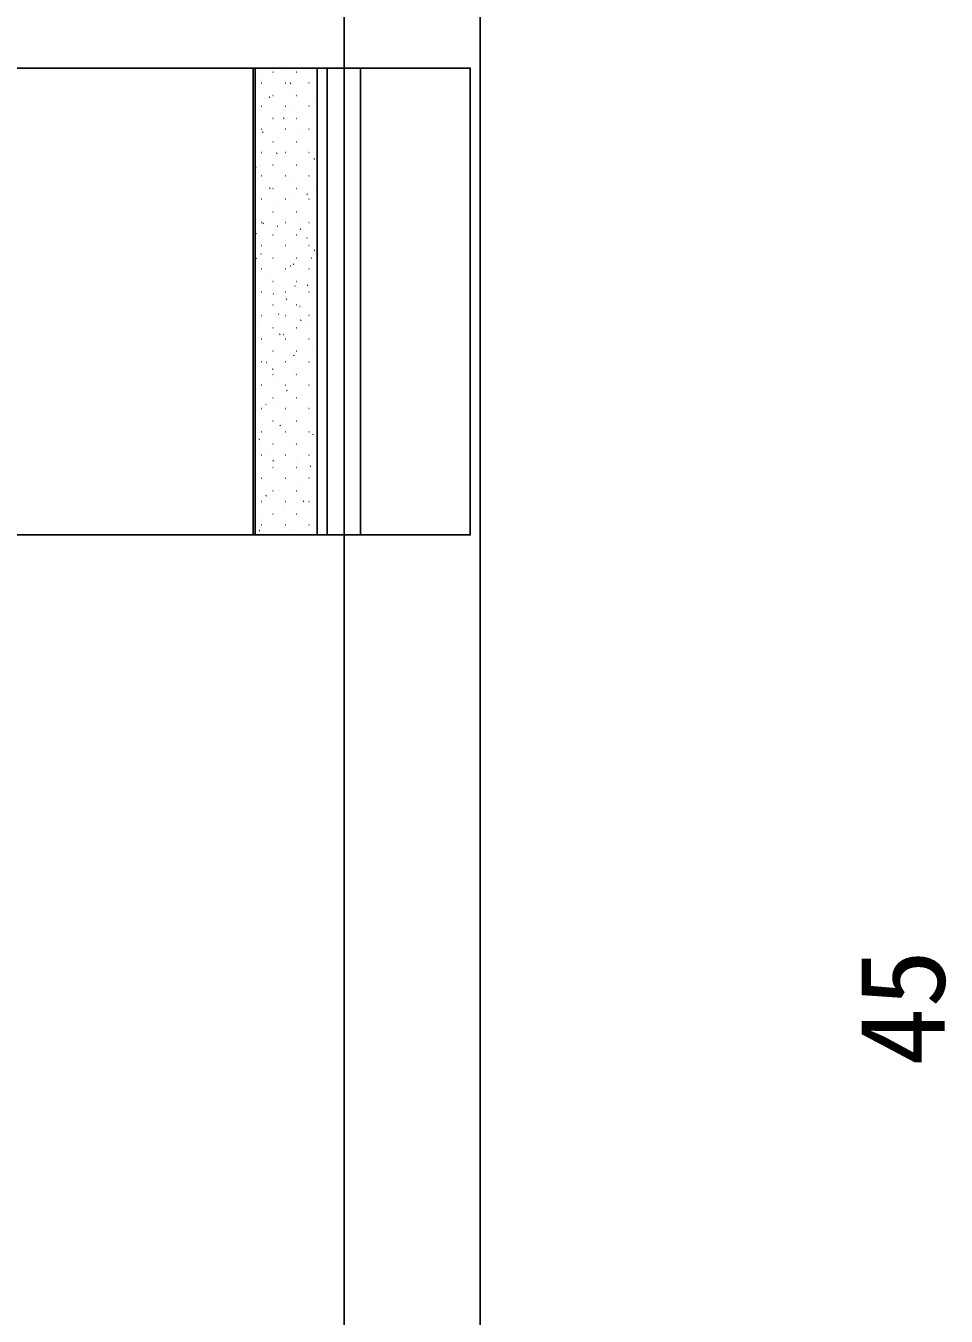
# Model space of a CAD drawing. Units: millimetres, scale not verified. Extents: x -875 to 875, y -1300 to 1292.
# Drawn here: x -161.4 to -43.1, y 487.8 to 653.7 of the extents above; entities that cross this region are included whole.
import ezdxf
from ezdxf.enums import TextEntityAlignment as Align

# ---------------------------------------------------------------- set-up
doc = ezdxf.new("R2010")
doc.units = ezdxf.units.MM
doc.header["$LTSCALE"] = 8
for name, color, linetype in [('0-3_YKK_12', 2, 'Continuous'), ('0-4_YKK_13', 4, 'Continuous'), ('0-5_YKK_D', 6, 'Continuous'), ('0-7_YSS_K', 3, 'Continuous')]:
    doc.layers.add(name, color=color, linetype=linetype)
doc.styles.add('ＭＳ ゴシック', font='')
doc.styles.get('ＭＳ ゴシック').set_extended_font_data('MS Gothic')

msp = doc.modelspace()

# ---------------------------------------------------------------- linework, layer by layer
at = {"layer": '0-3_YKK_12'}
msp.add_line((-103, 768.258), (-103, 138.258), dxfattribs=at)
at = {"layer": '0-4_YKK_13'}
for p, q in [((-132.202, 588.258), (-132.202, 648.258)), ((-131.954, 588.258), (-131.954, 648.258)), ((-131.332, 647.024), (-131.341, 647.021)), ((-129.633, 647.743), (-129.683, 647.743)), ((-128.541, 648.013), (-128.551, 648.009)), ((-126.593, 647.743), (-126.643, 647.743)), ((-122.676, 588.258), (-122.676, 648.258)), ((-118.4, 588.258), (-118.4, 648.258)), ((-131.058, 646.368), (-131.108, 646.368)), ((-128.018, 646.368), (-128.068, 646.368)), ((-127.565, 645.517), (-127.575, 645.514)), ((-127.344, 646.334), (-127.427, 646.279)), ((-124.978, 646.368), (-125.028, 646.368)), ((-124.822, 646.489), (-124.832, 646.485)), ((-130.686, 644.412), (-130.695, 644.409)), ((-130.033, 644.554), (-130.116, 644.499)), ((-129.633, 644.753), (-129.683, 644.753)), ((-126.593, 644.753), (-126.643, 644.753)), ((-124.176, 643.876), (-124.186, 643.873)), ((-131.058, 643.378), (-131.108, 643.378)), ((-129.71, 641.917), (-129.719, 641.914)), ((-128.018, 643.378), (-128.068, 643.378)), ((-126.967, 642.888), (-126.976, 642.885)), ((-124.978, 643.378), (-125.028, 643.378)), ((-131.058, 640.388), (-131.108, 640.388)), ((-129.633, 641.763), (-129.683, 641.763)), ((-128.228, 641.831), (-128.312, 641.776)), ((-128.018, 640.388), (-128.068, 640.388)), ((-126.593, 641.763), (-126.643, 641.763)), ((-126.321, 640.276), (-126.33, 640.273)), ((-124.978, 640.388), (-125.028, 640.388)), ((-130.917, 640.051), (-131.001, 639.996)), ((-129.633, 638.773), (-129.683, 638.773)), ((-129.111, 639.288), (-129.12, 639.285)), ((-126.593, 638.773), (-126.643, 638.773)), ((-131.854, 638.317), (-131.863, 638.313)), ((-131.058, 637.398), (-131.108, 637.398)), ((-129.113, 637.328), (-129.196, 637.273)), ((-128.018, 637.398), (-128.068, 637.398)), ((-125.345, 637.781), (-125.354, 637.777)), ((-124.978, 637.398), (-125.028, 637.398)), ((-131.802, 635.548), (-131.885, 635.493)), ((-131.255, 635.688), (-131.264, 635.684)), ((-129.633, 635.783), (-129.683, 635.783)), ((-128.465, 636.676), (-128.474, 636.673)), ((-126.593, 635.783), (-126.643, 635.783)), ((-124.31, 636.589), (-124.393, 636.534)), ((-131.058, 634.408), (-131.108, 634.408)), ((-128.018, 634.408), (-128.068, 634.408)), ((-127.489, 634.18), (-127.498, 634.177)), ((-124.978, 634.408), (-125.028, 634.408)), ((-124.746, 635.152), (-124.755, 635.149)), ((-130.609, 633.076), (-130.618, 633.072)), ((-129.997, 632.825), (-130.08, 632.77)), ((-129.633, 632.793), (-129.683, 632.793)), ((-126.593, 632.793), (-126.643, 632.793)), ((-125.194, 632.086), (-125.278, 632.031)), ((-124.1, 632.54), (-124.109, 632.536)), ((-131.058, 631.418), (-131.108, 631.418)), ((-129.633, 630.58), (-129.642, 630.577)), ((-128.018, 631.418), (-128.068, 631.418)), ((-126.89, 631.552), (-126.899, 631.548)), ((-124.978, 631.418), (-125.028, 631.418)), ((-129.633, 629.803), (-129.683, 629.803)), ((-126.593, 629.803), (-126.643, 629.803)), ((-126.244, 628.939), (-126.253, 628.936)), ((-131.777, 626.98), (-131.787, 626.977)), ((-131.058, 628.428), (-131.108, 628.428)), ((-130.881, 628.322), (-130.965, 628.266)), ((-129.034, 627.951), (-129.044, 627.948)), ((-128.018, 628.428), (-128.068, 628.428)), ((-126.079, 627.583), (-126.162, 627.527)), ((-124.978, 628.428), (-125.028, 628.428)), ((-131.058, 625.438), (-131.108, 625.438)), ((-129.633, 626.813), (-129.683, 626.813)), ((-128.388, 625.339), (-128.398, 625.336)), ((-128.018, 625.438), (-128.068, 625.438)), ((-126.593, 626.813), (-126.643, 626.813)), ((-125.268, 626.444), (-125.277, 626.441)), ((-124.978, 625.438), (-125.028, 625.438)), ((-131.766, 623.818), (-131.849, 623.763)), ((-131.178, 624.351), (-131.188, 624.348)), ((-129.633, 623.823), (-129.683, 623.823)), ((-126.593, 623.823), (-126.643, 623.823)), ((-124.669, 623.815), (-124.679, 623.812)), ((-124.274, 624.859), (-124.357, 624.804)), ((-131.058, 622.448), (-131.108, 622.448)), ((-128.018, 622.448), (-128.068, 622.448)), ((-127.412, 622.844), (-127.422, 622.84)), ((-126.963, 623.079), (-127.047, 623.024)), ((-124.978, 622.448), (-125.028, 622.448)), ((-130.532, 621.739), (-130.542, 621.736)), ((-129.633, 620.833), (-129.683, 620.833)), ((-126.593, 620.833), (-126.643, 620.833)), ((-125.158, 620.356), (-125.242, 620.301)), ((-124.023, 621.203), (-124.032, 621.2)), ((-131.058, 619.458), (-131.108, 619.458)), ((-129.556, 619.244), (-129.566, 619.24)), ((-128.018, 619.458), (-128.068, 619.458)), ((-126.813, 620.215), (-126.823, 620.212)), ((-124.978, 619.458), (-125.028, 619.458)), ((-129.633, 617.843), (-129.683, 617.843)), ((-127.848, 618.576), (-127.931, 618.521)), ((-126.593, 617.843), (-126.643, 617.843)), ((-126.167, 617.603), (-126.177, 617.599)), ((-131.701, 615.643), (-131.71, 615.64)), ((-131.058, 616.468), (-131.108, 616.468)), ((-128.957, 616.615), (-128.967, 616.611)), ((-128.018, 616.468), (-128.068, 616.468)), ((-126.043, 615.853), (-126.126, 615.798)), ((-124.978, 616.468), (-125.028, 616.468)), ((-129.633, 614.853), (-129.683, 614.853)), ((-128.732, 614.073), (-128.815, 614.018)), ((-128.311, 614.003), (-128.321, 613.999)), ((-126.593, 614.853), (-126.643, 614.853)), ((-125.191, 615.107), (-125.201, 615.104)), ((-131.102, 613.014), (-131.111, 613.011)), ((-131.058, 613.478), (-131.108, 613.478)), ((-128.018, 613.478), (-128.068, 613.478)), ((-124.978, 613.478), (-125.028, 613.478)), ((-124.592, 612.479), (-124.602, 612.475)), ((-131.058, 610.488), (-131.108, 610.488)), ((-130.456, 610.402), (-130.465, 610.399)), ((-129.633, 611.863), (-129.683, 611.863)), ((-128.018, 610.488), (-128.068, 610.488)), ((-127.336, 611.507), (-127.345, 611.504)), ((-126.927, 611.35), (-127.011, 611.295)), ((-126.593, 611.863), (-126.643, 611.863)), ((-124.978, 610.488), (-125.028, 610.488)), ((-129.616, 609.57), (-129.7, 609.515)), ((-129.633, 608.873), (-129.683, 608.873)), ((-126.737, 608.878), (-126.746, 608.875)), ((-126.593, 608.873), (-126.643, 608.873)), ((-131.058, 607.498), (-131.108, 607.498)), ((-129.48, 607.907), (-129.489, 607.904)), ((-128.018, 607.498), (-128.068, 607.498)), ((-124.978, 607.498), (-125.028, 607.498)), ((-129.633, 605.883), (-129.683, 605.883)), ((-127.812, 606.847), (-127.895, 606.791)), ((-126.593, 605.883), (-126.643, 605.883)), ((-126.091, 606.266), (-126.1, 606.263)), ((-131.624, 604.307), (-131.633, 604.303)), ((-131.058, 604.508), (-131.108, 604.508)), ((-130.501, 605.067), (-130.584, 605.011)), ((-128.881, 605.278), (-128.89, 605.275)), ((-128.018, 604.508), (-128.068, 604.508)), ((-125.115, 603.771), (-125.124, 603.767)), ((-124.978, 604.508), (-125.028, 604.508)), ((-129.633, 602.893), (-129.683, 602.893)), ((-128.696, 602.343), (-128.779, 602.288)), ((-128.235, 602.666), (-128.244, 602.663)), ((-126.593, 602.893), (-126.643, 602.893)), ((-131.385, 600.563), (-131.469, 600.508)), ((-131.058, 601.518), (-131.108, 601.518)), ((-131.025, 601.678), (-131.034, 601.674)), ((-128.018, 601.518), (-128.068, 601.518)), ((-124.978, 601.518), (-125.028, 601.518)), ((-124.516, 601.142), (-124.525, 601.139)), ((-130.379, 599.066), (-130.388, 599.062)), ((-129.633, 599.903), (-129.683, 599.903)), ((-127.259, 600.17), (-127.268, 600.167)), ((-126.593, 599.903), (-126.643, 599.903)), ((-131.058, 598.528), (-131.108, 598.528)), ((-129.581, 597.84), (-129.664, 597.785)), ((-128.018, 598.528), (-128.068, 598.528)), ((-126.66, 597.542), (-126.669, 597.538)), ((-124.978, 598.528), (-125.028, 598.528)), ((-124.778, 597.101), (-124.861, 597.046)), ((-131.058, 595.538), (-131.108, 595.538)), ((-129.633, 596.913), (-129.683, 596.913)), ((-129.403, 596.57), (-129.412, 596.567)), ((-128.018, 595.538), (-128.068, 595.538)), ((-126.593, 596.913), (-126.643, 596.913)), ((-124.978, 595.538), (-125.028, 595.538)), ((-129.633, 593.923), (-129.683, 593.923)), ((-128.804, 593.941), (-128.814, 593.938)), ((-126.593, 593.923), (-126.643, 593.923)), ((-126.014, 594.929), (-126.023, 594.926)), ((-131.547, 592.97), (-131.557, 592.967)), ((-131.058, 592.548), (-131.108, 592.548)), ((-130.465, 593.337), (-130.548, 593.282)), ((-128.018, 592.548), (-128.068, 592.548)), ((-125.662, 592.598), (-125.746, 592.543)), ((-125.038, 592.434), (-125.047, 592.431)), ((-124.978, 592.548), (-125.028, 592.548)), ((-129.633, 590.933), (-129.683, 590.933)), ((-128.158, 591.329), (-128.168, 591.326)), ((-126.593, 590.933), (-126.643, 590.933)), ((-131.349, 588.834), (-131.433, 588.779)), ((-131.058, 589.558), (-131.108, 589.558)), ((-130.948, 590.341), (-130.958, 590.338)), ((-128.018, 589.558), (-128.068, 589.558)), ((-127.182, 588.834), (-127.192, 588.83)), ((-124.978, 589.558), (-125.028, 589.558)), ((-124.439, 589.805), (-124.449, 589.802)), ((-123.982, 588.258), (-132.202, 588.258))]:
    msp.add_line(p, q, dxfattribs=at)
msp.add_lwpolyline([(-301.7, 648.258), (-104.3, 648.258), (-104.3, 588.258), (-301.7, 588.258)], close=True, dxfattribs=at)
msp.add_lwpolyline([(-132.202, 648.258), (-123.982, 648.258), (-123.982, 588.258)], dxfattribs=at)
at = {"layer": '0-7_YSS_K'}
msp.add_line((-120.5, 128.258), (-120.5, 785.758), dxfattribs=at)

# ---------------------------------------------------------------- texts
at = {"layer": '0-5_YKK_D', "style": 'ＭＳ ゴシック'}
msp.add_text('45', height=11, rotation=90, dxfattribs=at).set_placement((-40, 520.02), align=Align.BOTTOM_LEFT)

doc.saveas('drawing.dxf')
